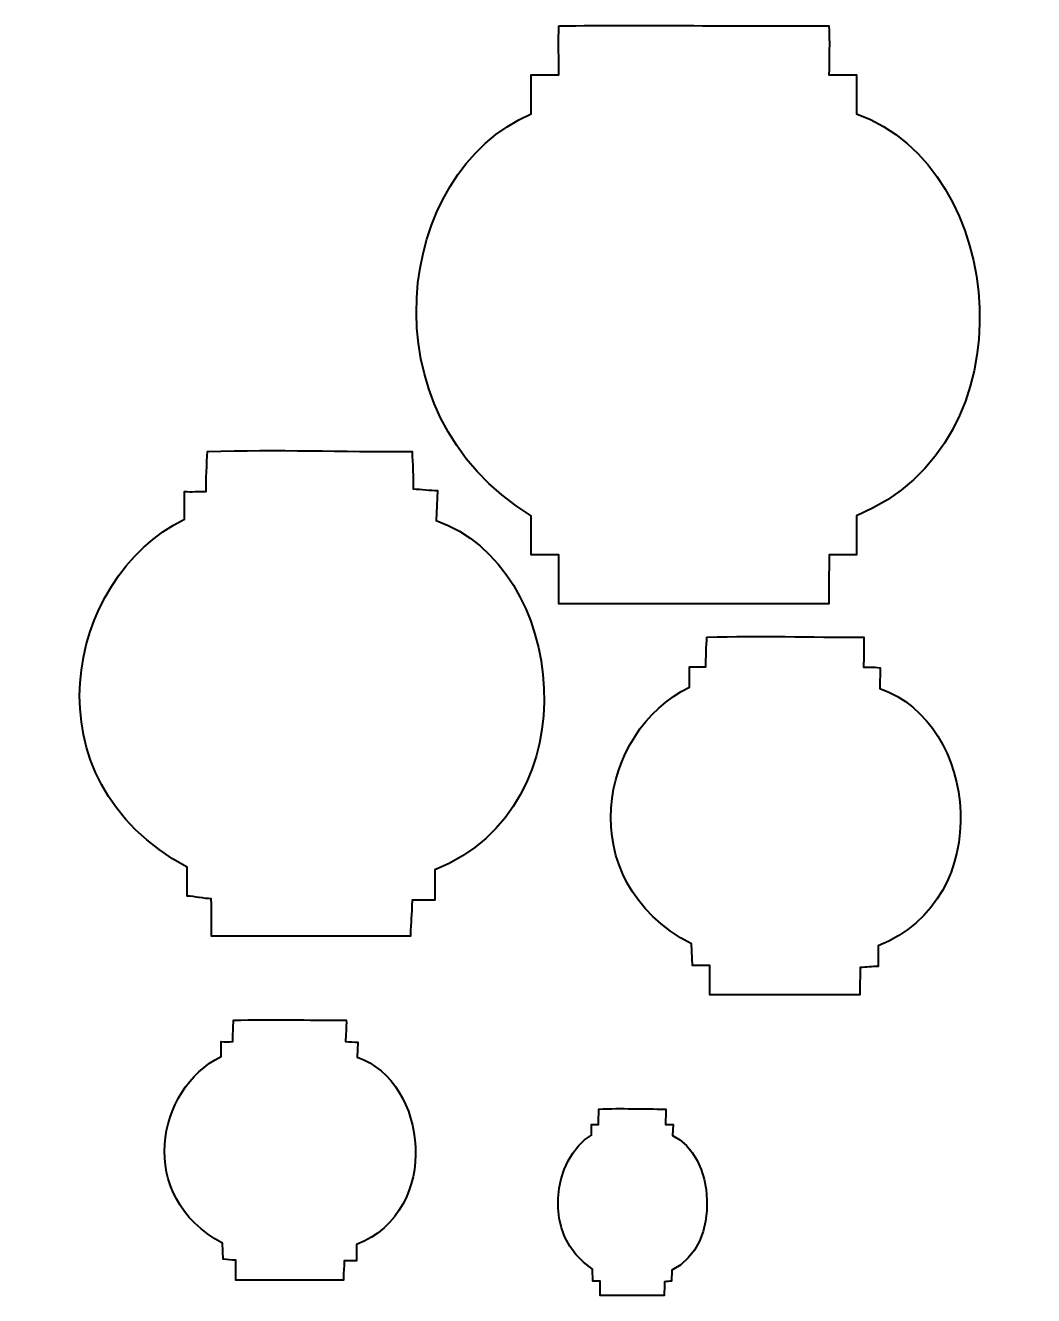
# Model space of a CAD drawing. Header units: centimetres. Extents: x -11.2 to 9.8, y -11.9 to 14.5.
import ezdxf

# ---------------------------------------------------------------- set-up
doc = ezdxf.new("R2010")
doc.units = ezdxf.units.CM
doc.header["$MEASUREMENT"] = 0
doc.layers.add('Layer 1', color=7, linetype='Continuous')

msp = doc.modelspace()

# ---------------------------------------------------------------- linework, layer by layer
at = {"layer": 'Layer 1', "color": 109, "lineweight": 40}
msp.add_open_spline([(-0.09187, 14.48117), (-0.10914, 14.19428), (-0.09471, 13.73618), (-0.09187, 13.4637), (-0.09187, 13.4637), (-0.2834, 13.4637), (-0.49296, 13.45479), (-0.66646, 13.4637), (-0.66646, 13.4637), (-0.66646, 13.4637), (-0.66646, 12.64972), (-0.66646, 12.64972), (-0.66646, 12.64972), (-3.4892, 11.46144), (-4.18407, 6.43081), (-0.66646, 4.30646), (-0.66646, 4.30646), (-0.66646, 4.30646), (-0.66646, 3.49248), (-0.66646, 3.49248), (-0.66646, 3.49248), (-0.47493, 3.49248), (-0.28388, 3.49188), (-0.09427, 3.4963), (-0.09427, 3.4963), (-0.09234, 3.08489), (-0.09186, 2.882), (-0.09186, 2.47501), (-0.09186, 2.47501), (-0.09186, 2.47501), (5.51034, 2.47501), (5.51034, 2.47501), (5.51034, 2.47501), (5.51034, 2.882), (5.51082, 3.08488), (5.51275, 3.4963), (5.51275, 3.4963), (5.70236, 3.49188), (5.89341, 3.49248), (6.08494, 3.49248), (6.08494, 3.49248), (6.08494, 3.49248), (6.08494, 4.30646), (6.08494, 4.30646), (6.08494, 4.30646), (9.75699, 5.8175), (9.21223, 11.53864), (6.08494, 12.64972), (6.08494, 12.64972), (6.08494, 12.64972), (6.08494, 13.4637), (6.08494, 13.4637), (6.08494, 13.4637), (5.91144, 13.45479), (5.70188, 13.4637), (5.51035, 13.4637), (5.51035, 13.4637), (5.51319, 13.73618), (5.52763, 14.19428), (5.51035, 14.48117), (5.51035, 14.48117), (3.64296, 14.47793), (1.77554, 14.48767), (-0.09186, 14.48117), (-0.09186, 14.48117), (-0.09186, 14.48117), (-0.09187, 14.48117), (-0.09187, 14.48117)], degree=3, knots=[0, 0, 0, 0, 0.05555556, 0.05555556, 0.05555556, 0.05555556, 0.11111111, 0.11111111, 0.11111111, 0.11111111, 0.16666667, 0.16666667, 0.16666667, 0.16666667, 0.22222222, 0.22222222, 0.22222222, 0.22222222, 0.27777778, 0.27777778, 0.27777778, 0.27777778, 0.33333333, 0.33333333, 0.33333333, 0.33333333, 0.38888889, 0.38888889, 0.38888889, 0.38888889, 0.44444444, 0.44444444, 0.44444444, 0.44444444, 0.5, 0.5, 0.5, 0.5, 0.55555556, 0.55555556, 0.55555556, 0.55555556, 0.61111111, 0.61111111, 0.61111111, 0.61111111, 0.66666667, 0.66666667, 0.66666667, 0.66666667, 0.72222222, 0.72222222, 0.72222222, 0.72222222, 0.77777778, 0.77777778, 0.77777778, 0.77777778, 0.83333333, 0.83333333, 0.83333333, 0.83333333, 0.88888889, 0.88888889, 0.88888889, 0.88888889, 1, 1, 1, 1], dxfattribs=at)
at = {"layer": 'Layer 1', "color": 136, "lineweight": 40}
msp.add_open_spline([(-7.38737, 5.63864), (-7.40173, 5.39689), (-7.41718, 5.03864), (-7.41482, 4.80902), (-7.41482, 4.80902), (-7.57398, 4.80902), (-7.72068, 4.80152), (-7.86485, 4.80902), (-7.86485, 4.80902), (-7.86485, 4.80902), (-7.86485, 4.23423), (-7.86485, 4.23423), (-7.86485, 4.23423), (-10.35734, 3.00623), (-11.16474, -1.19368), (-7.80995, -2.99093), (-7.80995, -2.99093), (-7.80995, -2.99093), (-7.80924, -3.5935), (-7.80924, -3.5935), (-7.80924, -3.5935), (-7.65008, -3.5935), (-7.46459, -3.64957), (-7.30702, -3.64585), (-7.30702, -3.64585), (-7.30543, -3.99254), (-7.30504, -4.08016), (-7.30504, -4.42312), (-7.30504, -4.42312), (-7.30504, -4.42312), (-3.17115, -4.42312), (-3.17115, -4.42312), (-3.17115, -4.42312), (-3.17115, -4.08016), (-3.1433, -4.02032), (-3.1417, -3.67364), (-3.1417, -3.67364), (-2.98413, -3.67736), (-2.82536, -3.67474), (-2.6662, -3.67474), (-2.6662, -3.67474), (-2.6662, -3.67474), (-2.6662, -3.0465), (-2.6662, -3.0465), (-2.6662, -3.0465), (0.61959, -1.71905), (0.07204, 3.26333), (-2.63875, 4.20645), (-2.63875, 4.20645), (-2.63875, 4.20645), (-2.6113, 4.83364), (-2.6113, 4.83364), (-2.6113, 4.83364), (-2.75548, 4.82614), (-2.95635, 4.86248), (-3.11551, 4.86248), (-3.11551, 4.86248), (-3.11316, 5.0921), (-3.12715, 5.39689), (-3.14151, 5.63864), (-3.14151, 5.63864), (-4.64779, 5.63238), (-5.88174, 5.68745), (-7.38741, 5.63864), (-7.38741, 5.63864), (-7.38741, 5.63864), (-7.3874, 5.63864), (-7.3874, 5.63864), (-7.3874, 5.63864), (-7.3874, 5.63864), (-7.3874, 5.63864), (-7.3874, 5.63864), (-7.3874, 5.63864), (-7.3874, 5.63864), (-7.38737, 5.63864), (-7.38737, 5.63864)], degree=3, knots=[0, 0, 0, 0, 0.05, 0.05, 0.05, 0.05, 0.1, 0.1, 0.1, 0.1, 0.15, 0.15, 0.15, 0.15, 0.2, 0.2, 0.2, 0.2, 0.25, 0.25, 0.25, 0.25, 0.3, 0.3, 0.3, 0.3, 0.35, 0.35, 0.35, 0.35, 0.4, 0.4, 0.4, 0.4, 0.45, 0.45, 0.45, 0.45, 0.5, 0.5, 0.5, 0.5, 0.55, 0.55, 0.55, 0.55, 0.6, 0.6, 0.6, 0.6, 0.65, 0.65, 0.65, 0.65, 0.7, 0.7, 0.7, 0.7, 0.75, 0.75, 0.75, 0.75, 0.8, 0.8, 0.8, 0.8, 0.85, 0.85, 0.85, 0.85, 0.9, 0.9, 0.9, 0.9, 1, 1, 1, 1], dxfattribs=at)
at = {"layer": 'Layer 1', "color": 56, "lineweight": 40}
msp.add_open_spline([(2.97718, 1.78482), (2.96638, 1.60636), (2.95475, 1.34189), (2.95653, 1.17239), (2.95653, 1.17239), (2.8368, 1.17239), (2.72645, 1.16685), (2.618, 1.17239), (2.618, 1.17239), (2.618, 1.17239), (2.618, 0.74807), (2.618, 0.74807), (2.618, 0.74807), (0.74306, -0.15846), (0.13571, -3.25888), (2.6593, -4.58563), (2.6593, -4.58563), (2.6593, -4.58563), (2.67995, -5.03046), (2.67995, -5.03046), (2.67995, -5.03046), (2.79968, -5.03046), (2.91911, -5.03405), (3.03763, -5.03131), (3.03763, -5.03131), (3.03882, -5.28724), (3.03914, -5.38972), (3.03914, -5.64289), (3.03914, -5.64289), (3.03914, -5.64289), (6.1488, -5.64289), (6.1488, -5.64289), (6.1488, -5.64289), (6.1488, -5.38971), (6.1603, -5.32664), (6.1615, -5.07071), (6.1615, -5.07071), (6.28003, -5.07346), (6.40891, -5.05096), (6.52863, -5.05096), (6.52863, -5.05096), (6.52863, -5.05096), (6.52863, -4.62665), (6.52863, -4.62665), (6.52863, -4.62665), (9.00032, -3.64671), (8.60733, 0.02188), (6.56818, 0.71811), (6.56818, 0.71811), (6.56818, 0.71811), (6.56993, 1.15026), (6.56993, 1.15026), (6.56993, 1.15026), (6.42368, 1.17307), (6.34938, 1.16293), (6.22965, 1.16293), (6.22965, 1.16293), (6.23142, 1.33244), (6.2422, 1.60635), (6.2314, 1.78481), (6.2314, 1.78481), (5.09833, 1.78019), (4.10979, 1.82084), (2.97718, 1.78481), (2.97718, 1.78481), (2.97718, 1.78481), (2.97717, 1.78481), (2.97717, 1.78481), (2.97717, 1.78481), (2.97717, 1.78481), (2.97718, 1.78482), (2.97718, 1.78482)], degree=3, knots=[0, 0, 0, 0, 0.05263158, 0.05263158, 0.05263158, 0.05263158, 0.10526316, 0.10526316, 0.10526316, 0.10526316, 0.15789474, 0.15789474, 0.15789474, 0.15789474, 0.21052632, 0.21052632, 0.21052632, 0.21052632, 0.26315789, 0.26315789, 0.26315789, 0.26315789, 0.31578947, 0.31578947, 0.31578947, 0.31578947, 0.36842105, 0.36842105, 0.36842105, 0.36842105, 0.42105263, 0.42105263, 0.42105263, 0.42105263, 0.47368421, 0.47368421, 0.47368421, 0.47368421, 0.52631579, 0.52631579, 0.52631579, 0.52631579, 0.57894737, 0.57894737, 0.57894737, 0.57894737, 0.63157895, 0.63157895, 0.63157895, 0.63157895, 0.68421053, 0.68421053, 0.68421053, 0.68421053, 0.73684211, 0.73684211, 0.73684211, 0.73684211, 0.78947368, 0.78947368, 0.78947368, 0.78947368, 0.84210526, 0.84210526, 0.84210526, 0.84210526, 0.89473684, 0.89473684, 0.89473684, 0.89473684, 1, 1, 1, 1], dxfattribs=at)
at = {"layer": 'Layer 1', "color": 6, "lineweight": 40}
msp.add_open_spline([(-6.8448, -6.16884), (-6.85256, -6.29855), (-6.86092, -6.49076), (-6.85964, -6.61396), (-6.85964, -6.61396), (-6.94567, -6.61396), (-7.02497, -6.61798), (-7.1029, -6.61396), (-7.1029, -6.61396), (-7.1029, -6.61396), (-7.1029, -6.92236), (-7.1029, -6.92236), (-7.1029, -6.92236), (-8.45018, -7.58123), (-8.88661, -9.83463), (-7.07322, -10.79892), (-7.07322, -10.79892), (-7.07322, -10.79892), (-7.05838, -11.13167), (-7.05838, -11.13167), (-7.05838, -11.13167), (-6.97235, -11.13167), (-6.88653, -11.1523), (-6.80136, -11.15031), (-6.80136, -11.15031), (-6.80049, -11.33632), (-6.80028, -11.38333), (-6.80028, -11.56734), (-6.80028, -11.56734), (-6.80028, -11.56734), (-4.56575, -11.56734), (-4.56575, -11.56734), (-4.56575, -11.56734), (-4.56575, -11.38333), (-4.5507, -11.35123), (-4.54983, -11.16522), (-4.54983, -11.16522), (-4.46466, -11.16723), (-4.37884, -11.16548), (-4.29281, -11.16548), (-4.29281, -11.16548), (-4.29281, -11.16548), (-4.29281, -10.82874), (-4.29281, -10.82874), (-4.29281, -10.82874), (-2.51671, -10.11652), (-2.81269, -7.44329), (-4.27797, -6.93727), (-4.27797, -6.93727), (-4.27797, -6.93727), (-4.26313, -6.62488), (-4.26313, -6.62488), (-4.26313, -6.62488), (-4.34106, -6.62891), (-4.4352, -6.61397), (-4.52123, -6.61397), (-4.52123, -6.61397), (-4.51996, -6.49077), (-4.49863, -6.29856), (-4.50639, -6.16885), (-4.50639, -6.16885), (-5.32059, -6.17221), (-6.03093, -6.14266), (-6.8448, -6.16885), (-6.8448, -6.16885), (-6.8448, -6.16885), (-6.84481, -6.16885), (-6.84481, -6.16885), (-6.84481, -6.16885), (-6.84481, -6.16885), (-6.8448, -6.16884), (-6.8448, -6.16884)], degree=3, knots=[0, 0, 0, 0, 0.05263158, 0.05263158, 0.05263158, 0.05263158, 0.10526316, 0.10526316, 0.10526316, 0.10526316, 0.15789474, 0.15789474, 0.15789474, 0.15789474, 0.21052632, 0.21052632, 0.21052632, 0.21052632, 0.26315789, 0.26315789, 0.26315789, 0.26315789, 0.31578947, 0.31578947, 0.31578947, 0.31578947, 0.36842105, 0.36842105, 0.36842105, 0.36842105, 0.42105263, 0.42105263, 0.42105263, 0.42105263, 0.47368421, 0.47368421, 0.47368421, 0.47368421, 0.52631579, 0.52631579, 0.52631579, 0.52631579, 0.57894737, 0.57894737, 0.57894737, 0.57894737, 0.63157895, 0.63157895, 0.63157895, 0.63157895, 0.68421053, 0.68421053, 0.68421053, 0.68421053, 0.73684211, 0.73684211, 0.73684211, 0.73684211, 0.78947368, 0.78947368, 0.78947368, 0.78947368, 0.84210526, 0.84210526, 0.84210526, 0.84210526, 0.89473684, 0.89473684, 0.89473684, 0.89473684, 1, 1, 1, 1], dxfattribs=at)
at = {"layer": 'Layer 1', "color": 13, "lineweight": 40}
msp.add_open_spline([(0.73704, -8.01258), (0.73243, -8.10566), (0.72747, -8.2436), (0.72823, -8.33201), (0.72823, -8.33201), (0.67713, -8.33201), (0.63004, -8.3349), (0.58375, -8.33201), (0.58375, -8.33201), (0.58375, -8.33201), (0.58375, -8.55332), (0.58375, -8.55332), (0.58375, -8.55332), (-0.21644, -9.02615), (-0.47564, -10.64326), (0.60138, -11.33527), (0.60138, -11.33527), (0.60138, -11.33527), (0.61019, -11.58618), (0.61019, -11.58618), (0.61019, -11.58618), (0.66129, -11.58618), (0.71226, -11.58887), (0.76284, -11.58745), (0.76284, -11.58745), (0.76334, -11.72094), (0.76348, -11.75467), (0.76348, -11.88672), (0.76348, -11.88672), (0.76348, -11.88672), (2.09062, -11.88672), (2.09062, -11.88672), (2.09062, -11.88672), (2.09062, -11.75467), (2.09956, -11.73163), (2.10007, -11.59814), (2.10007, -11.59814), (2.15066, -11.59957), (2.19218, -11.58743), (2.24328, -11.58743), (2.24328, -11.58743), (2.24328, -11.58743), (2.25273, -11.35667), (2.25273, -11.35667), (2.25273, -11.35667), (3.3076, -10.84556), (3.13181, -8.92716), (2.26154, -8.56403), (2.26154, -8.56403), (2.26154, -8.56403), (2.2798, -8.33452), (2.2798, -8.33452), (2.2798, -8.33452), (2.23351, -8.33741), (2.16816, -8.33202), (2.11706, -8.33202), (2.11706, -8.33202), (2.11783, -8.24361), (2.13048, -8.10567), (2.12588, -8.01259), (2.12588, -8.01259), (1.64231, -8.015), (1.22041, -7.9938), (0.73704, -8.01259), (0.73704, -8.01259), (0.73704, -8.01259), (0.73705, -8.01259), (0.73705, -8.01259), (0.73705, -8.01259), (0.73705, -8.01259), (0.73705, -8.01259), (0.73705, -8.01259), (0.73705, -8.01259), (0.73705, -8.01259), (0.73704, -8.01258), (0.73704, -8.01258)], degree=3, knots=[0, 0, 0, 0, 0.05, 0.05, 0.05, 0.05, 0.1, 0.1, 0.1, 0.1, 0.15, 0.15, 0.15, 0.15, 0.2, 0.2, 0.2, 0.2, 0.25, 0.25, 0.25, 0.25, 0.3, 0.3, 0.3, 0.3, 0.35, 0.35, 0.35, 0.35, 0.4, 0.4, 0.4, 0.4, 0.45, 0.45, 0.45, 0.45, 0.5, 0.5, 0.5, 0.5, 0.55, 0.55, 0.55, 0.55, 0.6, 0.6, 0.6, 0.6, 0.65, 0.65, 0.65, 0.65, 0.7, 0.7, 0.7, 0.7, 0.75, 0.75, 0.75, 0.75, 0.8, 0.8, 0.8, 0.8, 0.85, 0.85, 0.85, 0.85, 0.9, 0.9, 0.9, 0.9, 1, 1, 1, 1], dxfattribs=at)

doc.saveas('drawing.dxf')
